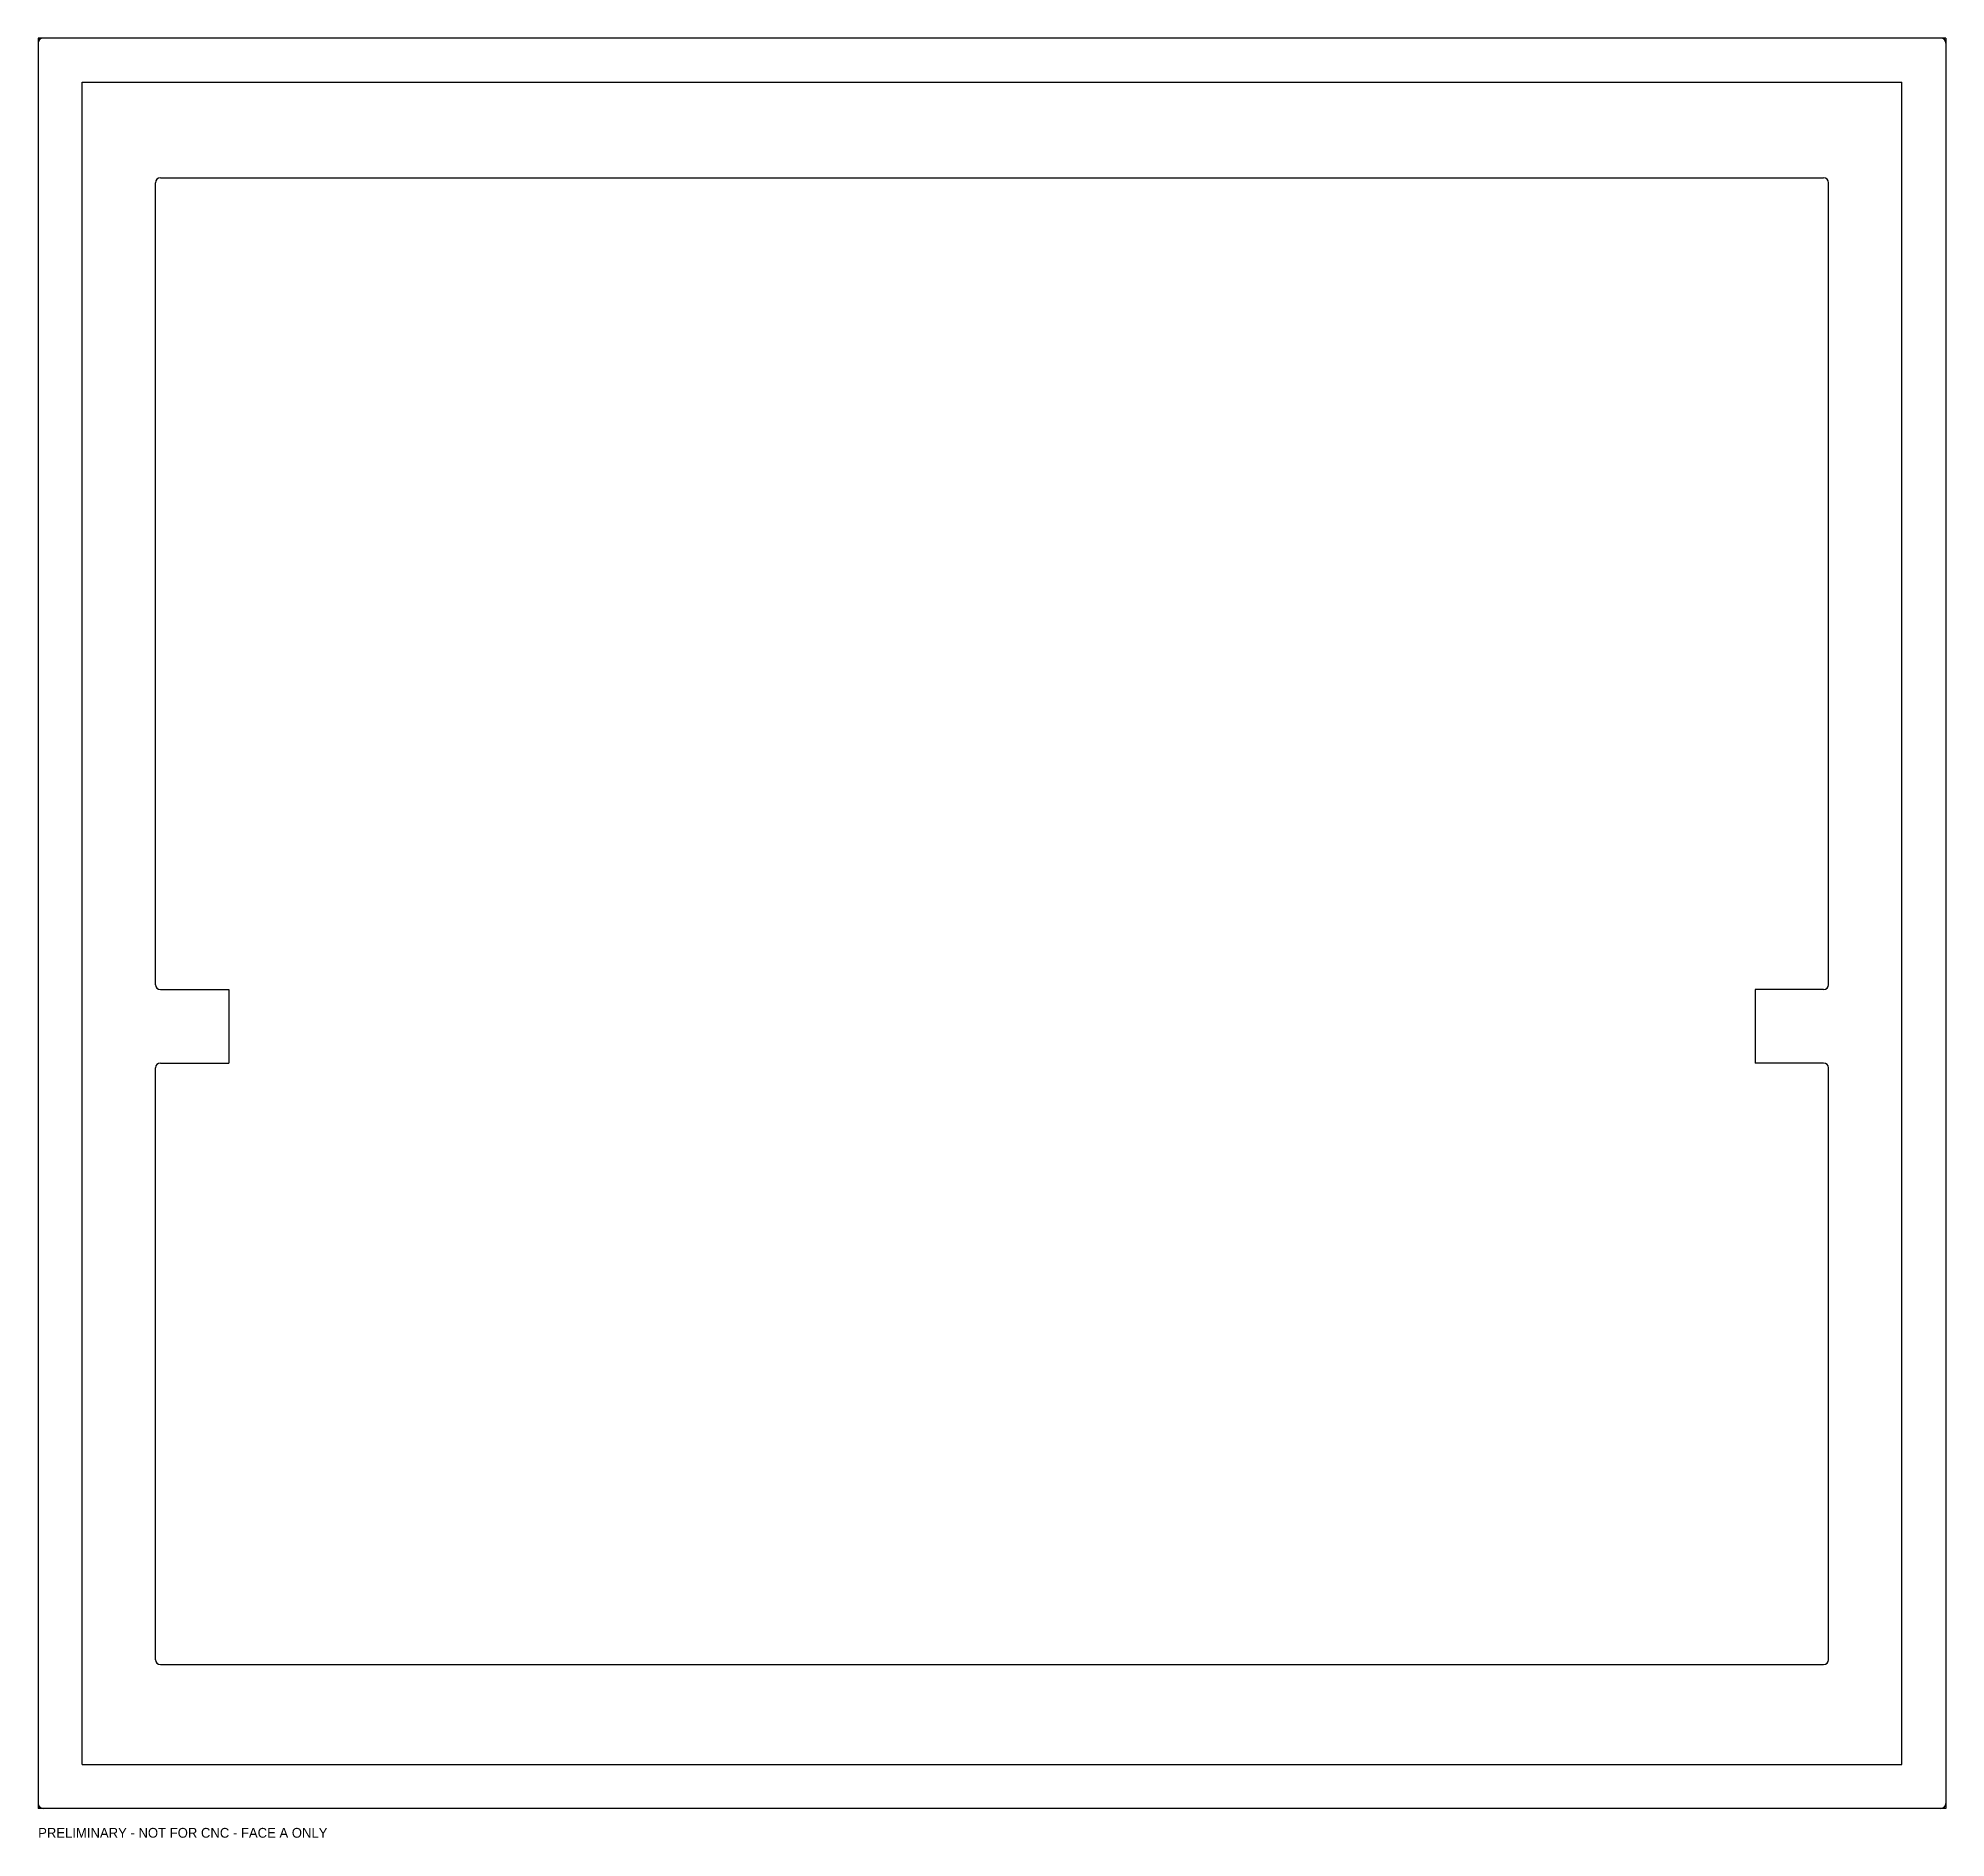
# Model space of a CAD drawing. Header units: millimetres. Extents: x 0 to 780, y -12 to 724.
import ezdxf

# ---------------------------------------------------------------- set-up
doc = ezdxf.new("R2010")
doc.units = ezdxf.units.MM
for name, color, linetype in [('CUT', 7, 'CONTINUOUS'), ('POCKET', 7, 'CONTINUOUS'), ('REFERENCE', 7, 'CONTINUOUS')]:
    doc.layers.add(name, color=color, linetype=linetype)

msp = doc.modelspace()

# ---------------------------------------------------------------- linework, layer by layer
at = {"layer": 'CUT'}
for p, q in [((780, 723.9), (0, 723.9)), ((0, 723.9), (0, 0)), ((780, 723.9), (780, 0)), ((48, 336.8), (48, 664.8)), ((50, 666.8), (730, 666.8)), ((732, 336.8), (732, 664.8)), ((50, 334.8), (78, 334.8)), ((78, 334.8), (78, 304.8)), ((702, 334.8), (702, 304.8)), ((730, 334.8), (702, 334.8)), ((50, 304.8), (78, 304.8)), ((730, 304.8), (702, 304.8)), ((48, 60.8), (48, 302.8)), ((732, 60.8), (732, 302.8)), ((50, 58.8), (730, 58.8)), ((780, 0), (0, 0))]:
    msp.add_line(p, q, dxfattribs=at)
for centre, start, end in [((50, 664.8), 90, 180), ((730, 664.8), 0, 90), ((50, 336.8), 180, 270), ((730, 336.8), 270, 0), ((50, 302.8), 90, 180), ((730, 302.8), 0, 90), ((50, 60.8), 180, 270), ((730, 60.8), 270, 360)]:
    msp.add_arc(centre, 2, start, end, dxfattribs=at)
at = {"layer": 'POCKET'}
for p, q in [((0, 721.9), (0, 2)), ((778, 723.9), (2, 723.9)), ((780, 721.9), (780, 2)), ((18, 705.9), (762, 705.9)), ((18, 18), (18, 705.9)), ((762, 18), (762, 705.9)), ((18, 18), (762, 18)), ((778, 0), (2, 0))]:
    msp.add_line(p, q, dxfattribs=at)
for centre, start, end in [((2, 721.9), 90, 180), ((778, 721.9), 0, 90), ((2, 2), 180, 270), ((778, 2), 270, 360)]:
    msp.add_arc(centre, 2, start, end, dxfattribs=at)
at = {"layer": 'REFERENCE'}
for p, q in [((780, 723.9), (0, 723.9)), ((0, 723.9), (0, 0)), ((780, 723.9), (780, 0)), ((780, 0), (0, 0))]:
    msp.add_line(p, q, dxfattribs=at)

# ---------------------------------------------------------------- texts
msp.add_text('PRELIMINARY - NOT FOR CNC - FACE A ONLY', height=4, dxfattribs=at).set_placement((0, -12))

doc.saveas('drawing.dxf')
